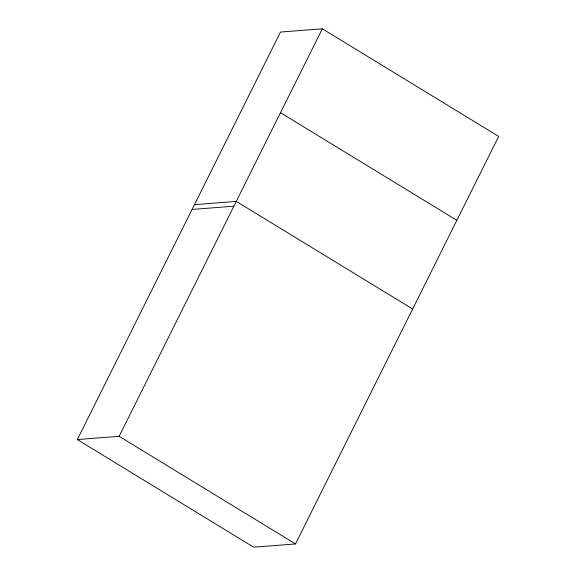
<?xml version="1.0" encoding="UTF-8"?>
<svg xmlns="http://www.w3.org/2000/svg" width="576" height="576" viewBox="0 0 576 576"><rect width="100%" height="100%" fill="white"/><g stroke="black" fill="none" stroke-linecap="round" stroke-linejoin="round"><path stroke-width="0.86" d="M77.321 439.574L280.505 32.062L322.33 28.8L498.679 136.426L295.495 543.938L253.67 547.2L77.321 439.574L119.146 436.313L295.495 543.938M119.146 436.313L322.33 28.8M194.45 204.653L236.275 201.398L412.625 309.017M192.06 209.448L233.885 206.186M280.498 112.702L456.847 220.327"/></g></svg>
